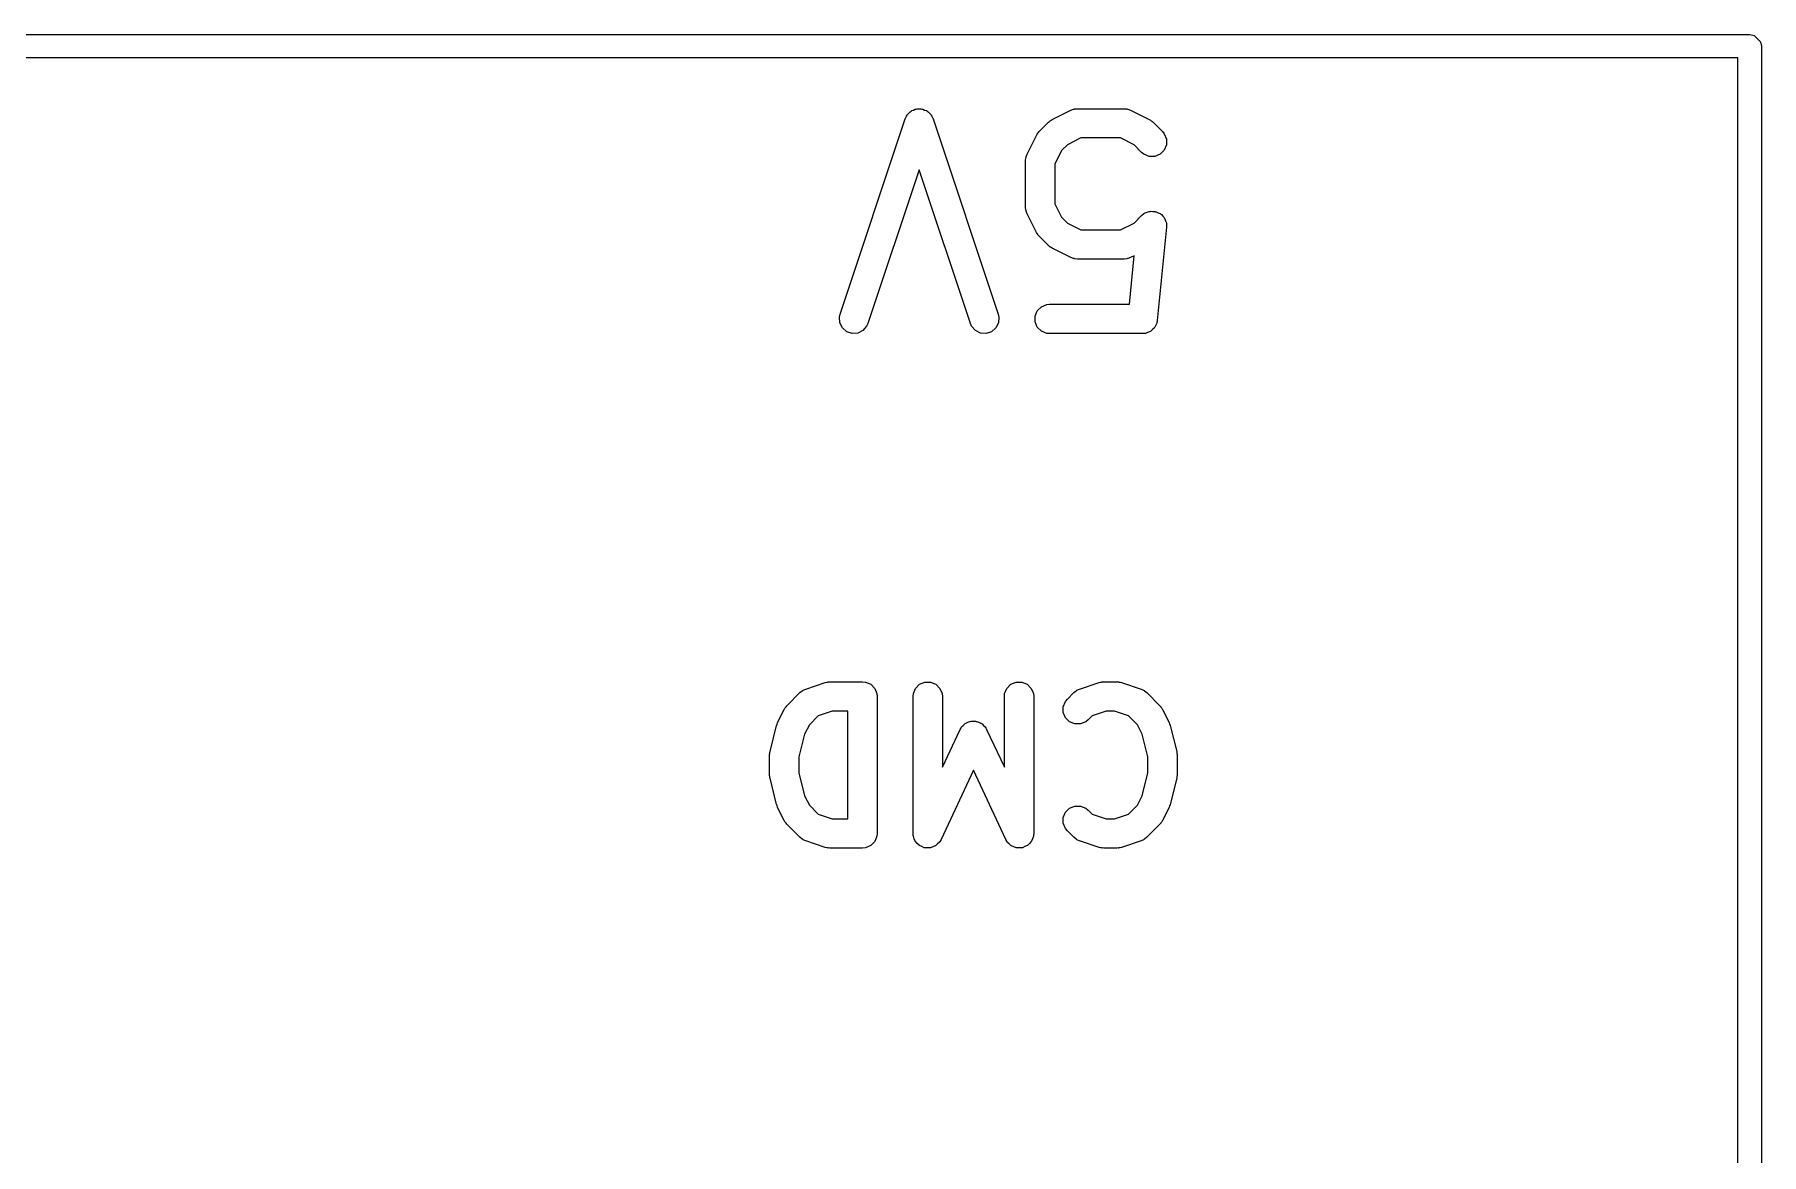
# Model space of a CAD drawing. Header units: inches. Extents: x 1.56 to 3.89, y -5.01 to -1.23.
# Drawn here: x 2.5682 to 2.9157, y -1.5285 to -1.3031 of the extents above; entities that cross this region are included whole.
import ezdxf

# ---------------------------------------------------------------- set-up
doc = ezdxf.new("R2010")
doc.units = ezdxf.units.IN
doc.header["$MEASUREMENT"] = 0
doc.layers.add('F.Silkscreen', color=41, linetype='CONTINUOUS', true_color=0xf2eda1)

msp = doc.modelspace()

# ---------------------------------------------------------------- linework, layer by layer
at = {"layer": 'F.Silkscreen', "linetype": 'CONTINUOUS'}
for p, q in [((1.79528, -1.30315), (2.91339, -1.30315)), ((2.91339, -1.30315), (2.91429, -1.30333)), ((2.91429, -1.30333), (2.91557, -1.30461)), ((2.91557, -1.30461), (2.91575, -1.30551)), ((2.91575, -1.30551), (2.91575, -3.19213)), ((2.91102, -1.30787), (1.79764, -1.30787)), ((2.91102, -3.18976), (2.91102, -1.30787)), ((2.7303, -1.35946), (2.74342, -1.32009)), ((2.74342, -1.32009), (2.74366, -1.31956)), ((2.74366, -1.31956), (2.7438, -1.3194)), ((2.7438, -1.3194), (2.74389, -1.31921)), ((2.74389, -1.31921), (2.74417, -1.31897)), ((2.74417, -1.31897), (2.74441, -1.31869)), ((2.74441, -1.31869), (2.7446, -1.31859)), ((2.7446, -1.31859), (2.74476, -1.31845)), ((2.74476, -1.31845), (2.74511, -1.31834)), ((2.74511, -1.31834), (2.74544, -1.31817)), ((2.74544, -1.31817), (2.74565, -1.31816)), ((2.74565, -1.31816), (2.74585, -1.31809)), ((2.74585, -1.31809), (2.74622, -1.31812)), ((2.74622, -1.31812), (2.74659, -1.31809)), ((2.74659, -1.31809), (2.74679, -1.31816)), ((2.74679, -1.31816), (2.747, -1.31817)), ((2.747, -1.31817), (2.74733, -1.31834)), ((2.74733, -1.31834), (2.74768, -1.31845)), ((2.74768, -1.31845), (2.74784, -1.31859)), ((2.74784, -1.31859), (2.74803, -1.31869)), ((2.74803, -1.31869), (2.74828, -1.31897)), ((2.74828, -1.31897), (2.74855, -1.31921)), ((2.74855, -1.31921), (2.74865, -1.3194)), ((2.74865, -1.3194), (2.74879, -1.31956)), ((2.74879, -1.31956), (2.74902, -1.32009)), ((2.74902, -1.32009), (2.76215, -1.35946)), ((2.77226, -1.32081), (2.77248, -1.32062)), ((2.77248, -1.32062), (2.77253, -1.32056)), ((2.77253, -1.32056), (2.77262, -1.32051)), ((2.77262, -1.32051), (2.7727, -1.32044)), ((2.7727, -1.32044), (2.77278, -1.32041)), ((2.77278, -1.32041), (2.77302, -1.32025)), ((2.77302, -1.32025), (2.77677, -1.31838)), ((2.77677, -1.31838), (2.77731, -1.31817)), ((2.77731, -1.31817), (2.77742, -1.31816)), ((2.77742, -1.31816), (2.77752, -1.31812)), ((2.77752, -1.31812), (2.77809, -1.31807)), ((2.77809, -1.31807), (2.78747, -1.31807)), ((2.78747, -1.31807), (2.78804, -1.31812)), ((2.78804, -1.31812), (2.78814, -1.31816)), ((2.78814, -1.31816), (2.78825, -1.31817)), ((2.78825, -1.31817), (2.78879, -1.31838)), ((2.78879, -1.31838), (2.79254, -1.32025)), ((2.79254, -1.32025), (2.79279, -1.32041)), ((2.79279, -1.32041), (2.79286, -1.32044)), ((2.79286, -1.32044), (2.79294, -1.32051)), ((2.79294, -1.32051), (2.79303, -1.32056)), ((2.79303, -1.32056), (2.79308, -1.32062)), ((2.79308, -1.32062), (2.7933, -1.32081)), ((2.76795, -1.3272), (2.76983, -1.32345)), ((2.76983, -1.32345), (2.76998, -1.3232)), ((2.76998, -1.3232), (2.77001, -1.32313)), ((2.77001, -1.32313), (2.77008, -1.32305)), ((2.77008, -1.32305), (2.77014, -1.32296)), ((2.77014, -1.32296), (2.7702, -1.32291)), ((2.7702, -1.32291), (2.77038, -1.32268)), ((2.77038, -1.32268), (2.77226, -1.32081)), ((2.77879, -1.32397), (2.77609, -1.32532)), ((2.78677, -1.32397), (2.77879, -1.32397)), ((2.78947, -1.32532), (2.78677, -1.32397)), ((2.7933, -1.32081), (2.79518, -1.32268)), ((2.79518, -1.32268), (2.79555, -1.32313)), ((2.79555, -1.32313), (2.79599, -1.32419)), ((2.79599, -1.32419), (2.79599, -1.32535)), ((2.76775, -1.32774), (2.76795, -1.3272)), ((2.7749, -1.32652), (2.77355, -1.32922)), ((2.77609, -1.32532), (2.7749, -1.32652)), ((2.791, -1.32686), (2.78947, -1.32532)), ((2.79145, -1.32722), (2.791, -1.32686)), ((2.79252, -1.32767), (2.79145, -1.32722)), ((2.79367, -1.32767), (2.79252, -1.32767)), ((2.79473, -1.32722), (2.79367, -1.32767)), ((2.79555, -1.32641), (2.79473, -1.32722)), ((2.79599, -1.32535), (2.79555, -1.32641)), ((2.74622, -1.33036), (2.7359, -1.36132)), ((2.75654, -1.36132), (2.74622, -1.33036)), ((2.76764, -1.32852), (2.7677, -1.32794)), ((2.76764, -1.33789), (2.76764, -1.32852)), ((2.7677, -1.32794), (2.76774, -1.32784)), ((2.76774, -1.32784), (2.76775, -1.32774)), ((2.77355, -1.32922), (2.77355, -1.3372)), ((2.7677, -1.33847), (2.76764, -1.33789)), ((2.77355, -1.3372), (2.7749, -1.33989)), ((2.76774, -1.33857), (2.7677, -1.33847)), ((2.76775, -1.33867), (2.76774, -1.33857)), ((2.76795, -1.33921), (2.76775, -1.33867)), ((2.76983, -1.34296), (2.76795, -1.33921)), ((2.7749, -1.33989), (2.77609, -1.34109)), ((2.77609, -1.34109), (2.77879, -1.34244)), ((2.78677, -1.34244), (2.78947, -1.34109)), ((2.78947, -1.34109), (2.791, -1.33955)), ((2.791, -1.33955), (2.79145, -1.33919)), ((2.79145, -1.33919), (2.79159, -1.33913)), ((2.79159, -1.33913), (2.7917, -1.33904)), ((2.7917, -1.33904), (2.79212, -1.33891)), ((2.79212, -1.33891), (2.79252, -1.33875)), ((2.79252, -1.33875), (2.79266, -1.33875)), ((2.79266, -1.33875), (2.79281, -1.3387)), ((2.79281, -1.3387), (2.79324, -1.33875)), ((2.79324, -1.33875), (2.79367, -1.33875)), ((2.79367, -1.33875), (2.7938, -1.3388)), ((2.7938, -1.3388), (2.79395, -1.33882)), ((2.79395, -1.33882), (2.79433, -1.33902)), ((2.79433, -1.33902), (2.79473, -1.33919)), ((2.79473, -1.33919), (2.79484, -1.33929)), ((2.79484, -1.33929), (2.79497, -1.33936)), ((2.79497, -1.33936), (2.79524, -1.3397)), ((2.79524, -1.3397), (2.79555, -1.34)), ((2.79555, -1.34), (2.7956, -1.34014)), ((2.7956, -1.34014), (2.7957, -1.34025)), ((2.7957, -1.34025), (2.79582, -1.34067)), ((2.79582, -1.34067), (2.79599, -1.34107)), ((2.79599, -1.34107), (2.79599, -1.34121)), ((2.79599, -1.34121), (2.79603, -1.34136)), ((2.79603, -1.34136), (2.79603, -1.34194)), ((2.76998, -1.34321), (2.76983, -1.34296)), ((2.77001, -1.34328), (2.76998, -1.34321)), ((2.77008, -1.34336), (2.77001, -1.34328)), ((2.77014, -1.34345), (2.77008, -1.34336)), ((2.7702, -1.3435), (2.77014, -1.34345)), ((2.77038, -1.34373), (2.7702, -1.3435)), ((2.77226, -1.3456), (2.77038, -1.34373)), ((2.77879, -1.34244), (2.78677, -1.34244)), ((2.79603, -1.34194), (2.79415, -1.36068)), ((2.77248, -1.34579), (2.77226, -1.3456)), ((2.77253, -1.34585), (2.77248, -1.34579)), ((2.77262, -1.34591), (2.77253, -1.34585)), ((2.7727, -1.34597), (2.77262, -1.34591)), ((2.77278, -1.346), (2.7727, -1.34597)), ((2.77302, -1.34616), (2.77278, -1.346)), ((2.77677, -1.34803), (2.77302, -1.34616)), ((2.77731, -1.34824), (2.77677, -1.34803)), ((2.77742, -1.34825), (2.77731, -1.34824)), ((2.77752, -1.34829), (2.77742, -1.34825)), ((2.77809, -1.34834), (2.77752, -1.34829)), ((2.78747, -1.34834), (2.77809, -1.34834)), ((2.78804, -1.34829), (2.78747, -1.34834)), ((2.78814, -1.34825), (2.78804, -1.34829)), ((2.78825, -1.34824), (2.78814, -1.34825)), ((2.78879, -1.34803), (2.78825, -1.34824)), ((2.78854, -1.35744), (2.78952, -1.34767)), ((2.78952, -1.34767), (2.78879, -1.34803)), ((2.76957, -1.35981), (2.77001, -1.35875)), ((2.77001, -1.35875), (2.77083, -1.35793)), ((2.77083, -1.35793), (2.77189, -1.35749)), ((2.77189, -1.35749), (2.77247, -1.35744)), ((2.77247, -1.35744), (2.78854, -1.35744)), ((2.73017, -1.36002), (2.7303, -1.35946)), ((2.73025, -1.36117), (2.73017, -1.36002)), ((2.73077, -1.3622), (2.73025, -1.36117)), ((2.73164, -1.36295), (2.73077, -1.3622)), ((2.73566, -1.36185), (2.73491, -1.36272)), ((2.7359, -1.36132), (2.73566, -1.36185)), ((2.75678, -1.36185), (2.75654, -1.36132)), ((2.75754, -1.36272), (2.75678, -1.36185)), ((2.76168, -1.3622), (2.76081, -1.36295)), ((2.76219, -1.36117), (2.76168, -1.3622)), ((2.76215, -1.35946), (2.76228, -1.36002)), ((2.76228, -1.36002), (2.76219, -1.36117)), ((2.76957, -1.36097), (2.76957, -1.35981)), ((2.77001, -1.36203), (2.76957, -1.36097)), ((2.77083, -1.36284), (2.77001, -1.36203)), ((2.7935, -1.36227), (2.79316, -1.36254)), ((2.79357, -1.36214), (2.7935, -1.36227)), ((2.79367, -1.36203), (2.79357, -1.36214)), ((2.79384, -1.36163), (2.79367, -1.36203)), ((2.79404, -1.36125), (2.79384, -1.36163)), ((2.79408, -1.36103), (2.79404, -1.36125)), ((2.79411, -1.36097), (2.79408, -1.36103)), ((2.79415, -1.36068), (2.79411, -1.36089)), ((2.79411, -1.36089), (2.79411, -1.36097)), ((2.73273, -1.36332), (2.73164, -1.36295)), ((2.73388, -1.36324), (2.73273, -1.36332)), ((2.73491, -1.36272), (2.73388, -1.36324)), ((2.75857, -1.36324), (2.75754, -1.36272)), ((2.75971, -1.36332), (2.75857, -1.36324)), ((2.76081, -1.36295), (2.75971, -1.36332)), ((2.77189, -1.36329), (2.77083, -1.36284)), ((2.77247, -1.36334), (2.77189, -1.36329)), ((2.79122, -1.36334), (2.77247, -1.36334)), ((2.79143, -1.36332), (2.79122, -1.36334)), ((2.7915, -1.36333), (2.79143, -1.36332)), ((2.79157, -1.36331), (2.7915, -1.36333)), ((2.79179, -1.36329), (2.79157, -1.36331)), ((2.79219, -1.36312), (2.79179, -1.36329)), ((2.7926, -1.363), (2.79219, -1.36312)), ((2.79272, -1.3629), (2.7926, -1.363)), ((2.79286, -1.36284), (2.79272, -1.3629)), ((2.79316, -1.36254), (2.79286, -1.36284)), ((2.72224, -1.4356), (2.72269, -1.43523)), ((2.72269, -1.43523), (2.72279, -1.43519)), ((2.72279, -1.43519), (2.72287, -1.43512)), ((2.72287, -1.43512), (2.7234, -1.43489)), ((2.7234, -1.43489), (2.72733, -1.43358)), ((2.72733, -1.43358), (2.72762, -1.43351)), ((2.72762, -1.43351), (2.72769, -1.43348)), ((2.72769, -1.43348), (2.7278, -1.43347)), ((2.7278, -1.43347), (2.7279, -1.43345)), ((2.7279, -1.43345), (2.72798, -1.43345)), ((2.72798, -1.43345), (2.72827, -1.43342)), ((2.72827, -1.43342), (2.73483, -1.43342)), ((2.73483, -1.43342), (2.7354, -1.43348)), ((2.7354, -1.43348), (2.73647, -1.43392)), ((2.73647, -1.43392), (2.73728, -1.43474)), ((2.73728, -1.43474), (2.73772, -1.4358)), ((2.74506, -1.4358), (2.7455, -1.43474)), ((2.7455, -1.43474), (2.74631, -1.43392)), ((2.74631, -1.43392), (2.74738, -1.43348)), ((2.74738, -1.43348), (2.74853, -1.43348)), ((2.74853, -1.43348), (2.74959, -1.43392)), ((2.74959, -1.43392), (2.75041, -1.43474)), ((2.75041, -1.43474), (2.75085, -1.4358)), ((2.76343, -1.4358), (2.76387, -1.43474)), ((2.76387, -1.43474), (2.76468, -1.43392)), ((2.76468, -1.43392), (2.76575, -1.43348)), ((2.76575, -1.43348), (2.7669, -1.43348)), ((2.7669, -1.43348), (2.76797, -1.43392)), ((2.76797, -1.43392), (2.76878, -1.43474)), ((2.76878, -1.43474), (2.76922, -1.4358)), ((2.77736, -1.4356), (2.77781, -1.43523)), ((2.77781, -1.43523), (2.77791, -1.43519)), ((2.77791, -1.43519), (2.77799, -1.43512)), ((2.77799, -1.43512), (2.77851, -1.43489)), ((2.77851, -1.43489), (2.78245, -1.43358)), ((2.78245, -1.43358), (2.78274, -1.43351)), ((2.78274, -1.43351), (2.78281, -1.43348)), ((2.78281, -1.43348), (2.78291, -1.43347)), ((2.78291, -1.43347), (2.78302, -1.43345)), ((2.78302, -1.43345), (2.78309, -1.43345)), ((2.78309, -1.43345), (2.78339, -1.43342)), ((2.78339, -1.43342), (2.78601, -1.43342)), ((2.78601, -1.43342), (2.7863, -1.43345)), ((2.7863, -1.43345), (2.78638, -1.43345)), ((2.78638, -1.43345), (2.78648, -1.43347)), ((2.78648, -1.43347), (2.78659, -1.43348)), ((2.78659, -1.43348), (2.78666, -1.43351)), ((2.78666, -1.43351), (2.78694, -1.43358)), ((2.78694, -1.43358), (2.79088, -1.43489)), ((2.79088, -1.43489), (2.79141, -1.43512)), ((2.79141, -1.43512), (2.79149, -1.43519)), ((2.79149, -1.43519), (2.79159, -1.43523)), ((2.79159, -1.43523), (2.79203, -1.4356)), ((2.71906, -1.43899), (2.71922, -1.43875)), ((2.71922, -1.43875), (2.71925, -1.43867)), ((2.71925, -1.43867), (2.71932, -1.43859)), ((2.71932, -1.43859), (2.71937, -1.4385)), ((2.71937, -1.4385), (2.71943, -1.43845)), ((2.71943, -1.43845), (2.71962, -1.43823)), ((2.71962, -1.43823), (2.72224, -1.4356)), ((2.73772, -1.4358), (2.73778, -1.43638)), ((2.73778, -1.43638), (2.73778, -1.46394)), ((2.745, -1.43638), (2.74506, -1.4358)), ((2.745, -1.46394), (2.745, -1.43638)), ((2.75085, -1.4358), (2.7509, -1.43638)), ((2.7509, -1.43638), (2.7509, -1.45063)), ((2.76337, -1.43638), (2.76343, -1.4358)), ((2.76337, -1.45063), (2.76337, -1.43638)), ((2.76922, -1.4358), (2.76928, -1.43638)), ((2.76928, -1.43638), (2.76928, -1.46394)), ((2.77524, -1.43843), (2.77568, -1.43736)), ((2.77524, -1.43958), (2.77524, -1.43843)), ((2.77568, -1.43736), (2.77605, -1.43691)), ((2.77605, -1.43691), (2.77736, -1.4356)), ((2.79203, -1.4356), (2.79466, -1.43823)), ((2.79466, -1.43823), (2.79485, -1.43845)), ((2.79485, -1.43845), (2.7949, -1.4385)), ((2.7949, -1.4385), (2.79496, -1.43859)), ((2.79496, -1.43859), (2.79503, -1.43867)), ((2.79503, -1.43867), (2.79506, -1.43875)), ((2.79506, -1.43875), (2.79521, -1.43899)), ((2.71622, -1.44747), (2.71753, -1.44222)), ((2.71753, -1.44222), (2.71754, -1.44218)), ((2.71754, -1.44218), (2.71755, -1.44216)), ((2.71755, -1.44216), (2.71764, -1.44192)), ((2.71764, -1.44192), (2.71772, -1.44168)), ((2.71772, -1.44168), (2.71774, -1.44166)), ((2.71774, -1.44166), (2.71775, -1.44162)), ((2.71775, -1.44162), (2.71906, -1.43899)), ((2.72413, -1.44206), (2.72318, -1.44397)), ((2.72593, -1.44027), (2.72413, -1.44206)), ((2.72875, -1.43933), (2.72593, -1.44027)), ((2.73188, -1.43933), (2.72875, -1.43933)), ((2.73188, -1.46098), (2.73188, -1.43933)), ((2.75476, -1.4425), (2.75509, -1.4422)), ((2.75509, -1.4422), (2.75539, -1.44187)), ((2.75539, -1.44187), (2.75551, -1.44181)), ((2.75551, -1.44181), (2.75561, -1.44173)), ((2.75561, -1.44173), (2.75603, -1.44157)), ((2.75603, -1.44157), (2.75644, -1.44138)), ((2.75644, -1.44138), (2.75657, -1.44138)), ((2.75657, -1.44138), (2.75669, -1.44133)), ((2.75669, -1.44133), (2.75714, -1.44135)), ((2.75714, -1.44135), (2.75759, -1.44133)), ((2.75759, -1.44133), (2.75771, -1.44138)), ((2.75771, -1.44138), (2.75784, -1.44138)), ((2.75784, -1.44138), (2.75825, -1.44157)), ((2.75825, -1.44157), (2.75867, -1.44173)), ((2.75867, -1.44173), (2.75877, -1.44181)), ((2.75877, -1.44181), (2.75889, -1.44187)), ((2.75889, -1.44187), (2.75919, -1.4422)), ((2.75919, -1.4422), (2.75952, -1.4425)), ((2.77568, -1.44064), (2.77524, -1.43958)), ((2.7765, -1.44146), (2.77568, -1.44064)), ((2.77756, -1.4419), (2.7765, -1.44146)), ((2.77871, -1.4419), (2.77756, -1.4419)), ((2.77978, -1.44146), (2.77871, -1.4419)), ((2.78022, -1.44109), (2.77978, -1.44146)), ((2.78104, -1.44027), (2.78022, -1.44109)), ((2.78386, -1.43933), (2.78104, -1.44027)), ((2.78553, -1.43933), (2.78386, -1.43933)), ((2.78835, -1.44027), (2.78553, -1.43933)), ((2.79014, -1.44206), (2.78835, -1.44027)), ((2.7911, -1.44397), (2.79014, -1.44206)), ((2.79521, -1.43899), (2.79652, -1.44162)), ((2.79652, -1.44162), (2.79654, -1.44166)), ((2.79654, -1.44166), (2.79655, -1.44168)), ((2.79655, -1.44168), (2.79664, -1.44192)), ((2.79664, -1.44192), (2.79673, -1.44216)), ((2.79673, -1.44216), (2.79673, -1.44218)), ((2.79673, -1.44218), (2.79675, -1.44222)), ((2.79675, -1.44222), (2.79806, -1.44747)), ((2.72318, -1.44397), (2.72203, -1.44855)), ((2.7509, -1.45063), (2.75446, -1.443)), ((2.75446, -1.443), (2.75459, -1.44279)), ((2.75459, -1.44279), (2.75461, -1.44272)), ((2.75461, -1.44272), (2.75466, -1.44267)), ((2.75466, -1.44267), (2.75476, -1.4425)), ((2.75952, -1.4425), (2.75962, -1.44267)), ((2.75962, -1.44267), (2.75966, -1.44272)), ((2.75966, -1.44272), (2.75969, -1.44279)), ((2.75969, -1.44279), (2.75981, -1.443)), ((2.75981, -1.443), (2.76337, -1.45063)), ((2.79224, -1.44855), (2.7911, -1.44397)), ((2.71613, -1.44804), (2.71616, -1.44783)), ((2.71614, -1.44809), (2.71613, -1.44804)), ((2.71613, -1.44819), (2.71614, -1.44809)), ((2.71613, -1.45212), (2.71613, -1.44819)), ((2.71616, -1.44783), (2.71618, -1.44761)), ((2.71618, -1.44761), (2.7162, -1.44757)), ((2.7162, -1.44757), (2.71622, -1.44747)), ((2.72203, -1.44855), (2.72203, -1.45176)), ((2.79224, -1.45176), (2.79224, -1.44855)), ((2.79806, -1.44747), (2.79808, -1.44757)), ((2.79808, -1.44757), (2.79809, -1.44761)), ((2.79809, -1.44761), (2.79811, -1.44783)), ((2.79811, -1.44783), (2.79815, -1.44804)), ((2.79815, -1.44804), (2.79814, -1.44809)), ((2.79814, -1.44809), (2.79815, -1.44819)), ((2.79815, -1.44819), (2.79815, -1.45212)), ((2.71614, -1.45222), (2.71613, -1.45212)), ((2.71613, -1.45227), (2.71614, -1.45222)), ((2.71616, -1.45248), (2.71613, -1.45227)), ((2.71618, -1.4527), (2.71616, -1.45248)), ((2.7162, -1.45274), (2.71618, -1.4527)), ((2.71622, -1.45284), (2.7162, -1.45274)), ((2.72203, -1.45176), (2.72318, -1.45634)), ((2.75714, -1.45123), (2.75063, -1.46518)), ((2.76365, -1.46518), (2.75714, -1.45123)), ((2.7911, -1.45634), (2.79224, -1.45176)), ((2.79808, -1.45274), (2.79806, -1.45284)), ((2.79809, -1.4527), (2.79808, -1.45274)), ((2.79811, -1.45248), (2.79809, -1.4527)), ((2.79815, -1.45227), (2.79811, -1.45248)), ((2.79815, -1.45212), (2.79814, -1.45223)), ((2.79814, -1.45223), (2.79815, -1.45227)), ((2.71753, -1.45809), (2.71622, -1.45284)), ((2.79806, -1.45284), (2.79675, -1.45809)), ((2.71754, -1.45813), (2.71753, -1.45809)), ((2.71755, -1.45815), (2.71754, -1.45813)), ((2.71764, -1.45839), (2.71755, -1.45815)), ((2.71772, -1.45864), (2.71764, -1.45839)), ((2.71774, -1.45865), (2.71772, -1.45864)), ((2.71775, -1.45869), (2.71774, -1.45865)), ((2.71906, -1.46132), (2.71775, -1.45869)), ((2.72318, -1.45634), (2.72413, -1.45825)), ((2.72413, -1.45825), (2.72593, -1.46004)), ((2.77524, -1.46073), (2.77568, -1.45967)), ((2.77568, -1.45967), (2.7765, -1.45886)), ((2.7765, -1.45886), (2.77756, -1.45842)), ((2.77756, -1.45842), (2.77871, -1.45842)), ((2.77871, -1.45842), (2.77978, -1.45886)), ((2.77978, -1.45886), (2.78022, -1.45922)), ((2.78022, -1.45922), (2.78104, -1.46004)), ((2.78835, -1.46004), (2.79014, -1.45825)), ((2.79014, -1.45825), (2.7911, -1.45634)), ((2.79652, -1.45869), (2.79521, -1.46132)), ((2.79654, -1.45865), (2.79652, -1.45869)), ((2.79655, -1.45864), (2.79654, -1.45865)), ((2.79664, -1.45839), (2.79655, -1.45864)), ((2.79673, -1.45815), (2.79664, -1.45839)), ((2.79675, -1.45809), (2.79673, -1.45813)), ((2.79673, -1.45813), (2.79673, -1.45815)), ((2.71922, -1.46157), (2.71906, -1.46132)), ((2.71925, -1.46164), (2.71922, -1.46157)), ((2.71932, -1.46172), (2.71925, -1.46164)), ((2.71937, -1.46181), (2.71932, -1.46172)), ((2.71943, -1.46186), (2.71937, -1.46181)), ((2.71962, -1.46209), (2.71943, -1.46186)), ((2.72224, -1.46471), (2.71962, -1.46209)), ((2.72593, -1.46004), (2.72875, -1.46098)), ((2.72875, -1.46098), (2.73188, -1.46098)), ((2.77524, -1.46189), (2.77524, -1.46073)), ((2.77568, -1.46295), (2.77524, -1.46189)), ((2.77605, -1.4634), (2.77568, -1.46295)), ((2.78104, -1.46004), (2.78386, -1.46098)), ((2.78386, -1.46098), (2.78553, -1.46098)), ((2.78553, -1.46098), (2.78835, -1.46004)), ((2.79466, -1.46209), (2.79203, -1.46471)), ((2.79485, -1.46186), (2.79466, -1.46209)), ((2.7949, -1.46181), (2.79485, -1.46186)), ((2.79496, -1.46172), (2.7949, -1.46181)), ((2.79503, -1.46164), (2.79496, -1.46172)), ((2.79506, -1.46157), (2.79503, -1.46164)), ((2.79521, -1.46132), (2.79506, -1.46157)), ((2.72269, -1.46508), (2.72224, -1.46471)), ((2.72279, -1.46512), (2.72269, -1.46508)), ((2.72287, -1.46519), (2.72279, -1.46512)), ((2.7234, -1.46542), (2.72287, -1.46519)), ((2.72733, -1.46674), (2.7234, -1.46542)), ((2.73647, -1.46639), (2.7354, -1.46683)), ((2.73728, -1.46558), (2.73647, -1.46639)), ((2.73772, -1.46451), (2.73728, -1.46558)), ((2.73778, -1.46394), (2.73772, -1.46451)), ((2.74504, -1.46431), (2.745, -1.46394)), ((2.74503, -1.46438), (2.74504, -1.46431)), ((2.74505, -1.46442), (2.74503, -1.46438)), ((2.74506, -1.46451), (2.74505, -1.46442)), ((2.74525, -1.46499), (2.74506, -1.46451)), ((2.74543, -1.46547), (2.74525, -1.46499)), ((2.74547, -1.46552), (2.74543, -1.46547)), ((2.7455, -1.46558), (2.74547, -1.46552)), ((2.74586, -1.46594), (2.7455, -1.46558)), ((2.74621, -1.46632), (2.74586, -1.46594)), ((2.74626, -1.46634), (2.74621, -1.46632)), ((2.74631, -1.46639), (2.74626, -1.46634)), ((2.74678, -1.46659), (2.74631, -1.46639)), ((2.74725, -1.4668), (2.74678, -1.46659)), ((2.749, -1.46664), (2.74853, -1.46683)), ((2.74948, -1.46646), (2.749, -1.46664)), ((2.74953, -1.46642), (2.74948, -1.46646)), ((2.74959, -1.46639), (2.74953, -1.46642)), ((2.74995, -1.46603), (2.74959, -1.46639)), ((2.75033, -1.46568), (2.74995, -1.46603)), ((2.75038, -1.4656), (2.75033, -1.46568)), ((2.75041, -1.46558), (2.75038, -1.4656)), ((2.75043, -1.46551), (2.75041, -1.46558)), ((2.75063, -1.46518), (2.75043, -1.46551)), ((2.76384, -1.46551), (2.76365, -1.46518)), ((2.76387, -1.46558), (2.76384, -1.46551)), ((2.7639, -1.4656), (2.76387, -1.46558)), ((2.76394, -1.46568), (2.7639, -1.4656)), ((2.76432, -1.46603), (2.76394, -1.46568)), ((2.76468, -1.46639), (2.76432, -1.46603)), ((2.76475, -1.46642), (2.76468, -1.46639)), ((2.76479, -1.46646), (2.76475, -1.46642)), ((2.76528, -1.46664), (2.76479, -1.46646)), ((2.76575, -1.46683), (2.76528, -1.46664)), ((2.76749, -1.46659), (2.76703, -1.4668)), ((2.76797, -1.46639), (2.76749, -1.46659)), ((2.76801, -1.46634), (2.76797, -1.46639)), ((2.76807, -1.46632), (2.76801, -1.46634)), ((2.76842, -1.46594), (2.76807, -1.46632)), ((2.76878, -1.46558), (2.76842, -1.46594)), ((2.76881, -1.46552), (2.76878, -1.46558)), ((2.76885, -1.46547), (2.76881, -1.46552)), ((2.76902, -1.46499), (2.76885, -1.46547)), ((2.76922, -1.46451), (2.76902, -1.46499)), ((2.76923, -1.46442), (2.76922, -1.46451)), ((2.76924, -1.46438), (2.76923, -1.46442)), ((2.76928, -1.46394), (2.76924, -1.46431)), ((2.76924, -1.46431), (2.76924, -1.46438)), ((2.77736, -1.46471), (2.77605, -1.4634)), ((2.77781, -1.46508), (2.77736, -1.46471)), ((2.77791, -1.46512), (2.77781, -1.46508)), ((2.77799, -1.46519), (2.77791, -1.46512)), ((2.77851, -1.46542), (2.77799, -1.46519)), ((2.78245, -1.46674), (2.77851, -1.46542)), ((2.79088, -1.46542), (2.78694, -1.46674)), ((2.79141, -1.46519), (2.79088, -1.46542)), ((2.79149, -1.46512), (2.79141, -1.46519)), ((2.79159, -1.46508), (2.79149, -1.46512)), ((2.79203, -1.46471), (2.79159, -1.46508)), ((2.72762, -1.4668), (2.72733, -1.46674)), ((2.72769, -1.46683), (2.72762, -1.4668)), ((2.7278, -1.46684), (2.72769, -1.46683)), ((2.7279, -1.46687), (2.7278, -1.46684)), ((2.72798, -1.46686), (2.7279, -1.46687)), ((2.72827, -1.46689), (2.72798, -1.46686)), ((2.73483, -1.46689), (2.72827, -1.46689)), ((2.7354, -1.46683), (2.73483, -1.46689)), ((2.74732, -1.46681), (2.74725, -1.4668)), ((2.74738, -1.46683), (2.74732, -1.46681)), ((2.74789, -1.46683), (2.74738, -1.46683)), ((2.7484, -1.46685), (2.74789, -1.46683)), ((2.74846, -1.46683), (2.7484, -1.46685)), ((2.74853, -1.46683), (2.74846, -1.46683)), ((2.76581, -1.46683), (2.76575, -1.46683)), ((2.76588, -1.46685), (2.76581, -1.46683)), ((2.76639, -1.46683), (2.76588, -1.46685)), ((2.7669, -1.46683), (2.76639, -1.46683)), ((2.76696, -1.46681), (2.7669, -1.46683)), ((2.76703, -1.4668), (2.76696, -1.46681)), ((2.78274, -1.4668), (2.78245, -1.46674)), ((2.78281, -1.46683), (2.78274, -1.4668)), ((2.78291, -1.46684), (2.78281, -1.46683)), ((2.78302, -1.46687), (2.78291, -1.46684)), ((2.78309, -1.46686), (2.78302, -1.46687)), ((2.78339, -1.46689), (2.78309, -1.46686)), ((2.78601, -1.46689), (2.78339, -1.46689)), ((2.7863, -1.46686), (2.78601, -1.46689)), ((2.78638, -1.46687), (2.7863, -1.46686)), ((2.78648, -1.46684), (2.78638, -1.46687)), ((2.78659, -1.46683), (2.78648, -1.46684)), ((2.78666, -1.4668), (2.78659, -1.46683)), ((2.78694, -1.46674), (2.78666, -1.4668))]:
    msp.add_line(p, q, dxfattribs=at)

doc.saveas('drawing.dxf')
